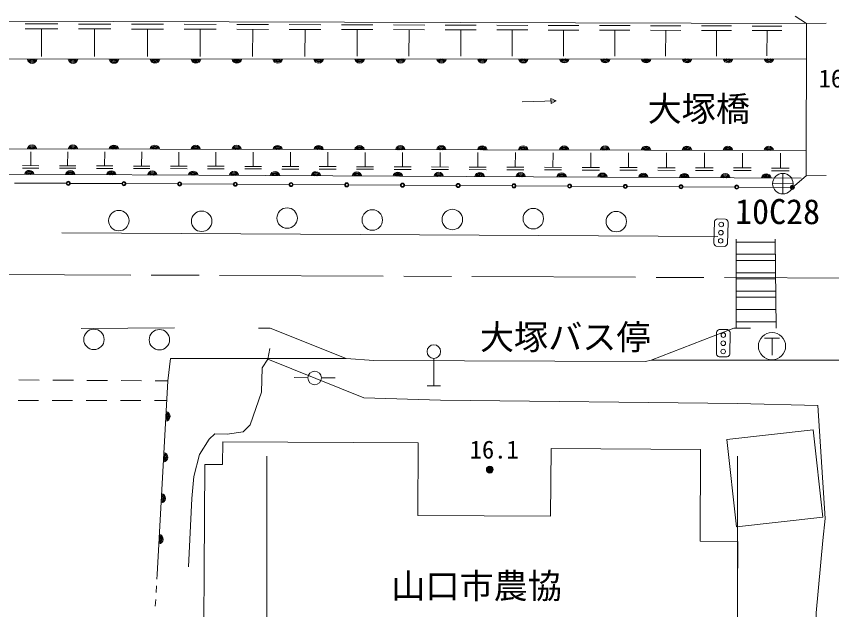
# Model space of a CAD drawing. Units: millimetres, scale not verified. Extents: x 40000 to 680000, y 20000 to 380000.
# Drawn here: x 86760 to 146518, y 257306 to 300756 of the extents above; entities that cross this region are included whole.
import ezdxf
from ezdxf.enums import TextEntityAlignment as Align

# ---------------------------------------------------------------- set-up
doc = ezdxf.new("R2010")
doc.units = ezdxf.units.MM
doc.header["$LTSCALE"] = 1000
doc.linetypes.add('CHAIN', pattern=[18.5, 12, -1.5, 3.5, -1.5])
for name, color, linetype, lineweight in [('M-BGD', 7, 'Continuous', 13), ('M-BGD-EXST', 7, 'Continuous', 13), ('M-BMK', 2, 'CHAIN', 13), ('M-BMK-OTRS', 5, 'Continuous', 13), ('M-BMK-SRVR', 3, 'Continuous', 13), ('M-STR-HTXT', 7, 'Continuous', 13), ('M-STR-STRC', 7, 'Continuous', 13)]:
    doc.layers.add(name, color=color, linetype=linetype, lineweight=lineweight)
doc.styles.add('ＭＳ ゴシック', font='')
doc.styles.get('ＭＳ ゴシック').set_extended_font_data('MS Gothic')

msp = doc.modelspace()

# ---------------------------------------------------------------- linework, layer by layer
at = {"layer": 'M-BGD'}
for p, q in [((143851, 300756), (144665, 300235)), ((70190, 300455), (144665, 300235)), ((87413, 300204), (89804, 300197)), ((91312, 300193), (93688, 300186)), ((95195, 300181), (97557, 300174)), ((99065, 300170), (101412, 300163)), ((102919, 300159), (105253, 300152)), ((106760, 300147), (109079, 300140)), ((110586, 300136), (112890, 300129)), ((114398, 300125), (116688, 300118)), ((118195, 300114), (120471, 300107)), ((121978, 300102), (124240, 300096)), ((125747, 300091), (127995, 300085)), ((129502, 300080), (131736, 300073)), ((133243, 300069), (135463, 300062)), ((136970, 300058), (139176, 300052)), ((140683, 300047), (142875, 300041)), ((144665, 300235), (144658, 289087)), ((144665, 300235), (146115, 300262)), ((87412, 299846), (89803, 299839)), ((88608, 299842), (88602, 297810)), ((91311, 299836), (93687, 299829)), ((92499, 299833), (92493, 297813)), ((95194, 299827), (97556, 299820)), ((96375, 299824), (96369, 297816)), ((99064, 299818), (101411, 299811)), ((100237, 299814), (100232, 297819)), ((102918, 299809), (105252, 299802)), ((104085, 299805), (104079, 297822)), ((106759, 299799), (109078, 299793)), ((107918, 299796), (107912, 297825)), ((110585, 299790), (112889, 299783)), ((111737, 299787), (111731, 297828)), ((114397, 299781), (116687, 299774)), ((115542, 299778), (115536, 297831)), ((118194, 299772), (120470, 299765)), ((119332, 299769), (119326, 297834)), ((121977, 299763), (124239, 299756)), ((123108, 299760), (123103, 297837)), ((125746, 299754), (127994, 299747)), ((126870, 299751), (126865, 297840)), ((129501, 299745), (131735, 299738)), ((130618, 299742), (130613, 297843)), ((133242, 299736), (135462, 299729)), ((134352, 299733), (134347, 297846)), ((136969, 299727), (139175, 299721)), ((138072, 299724), (138067, 297849)), ((140682, 299718), (142874, 299712)), ((141778, 299715), (141773, 297852)), ((70181, 297595), (144663, 297654)), ((125940, 294735), (126320, 294559)), ((125951, 294361), (125940, 294735)), ((123821, 294488), (126320, 294559)), ((126320, 294559), (125951, 294361)), ((144659, 290936), (70160, 291071)), ((87817, 289818), (87820, 290839)), ((90523, 289810), (90526, 290834)), ((93233, 289801), (93236, 290829)), ((95947, 289792), (95951, 290825)), ((98666, 289784), (98669, 290820)), ((101389, 289775), (101392, 290815)), ((104116, 289766), (104120, 290810)), ((106848, 289758), (106852, 290805)), ((109584, 289749), (109588, 290800)), ((112325, 289740), (112328, 290795)), ((115069, 289732), (115073, 290790)), ((117819, 289723), (117822, 290785)), ((120572, 289714), (120576, 290780)), ((123330, 289705), (123334, 290775)), ((126092, 289697), (126096, 290770)), ((128859, 289688), (128863, 290765)), ((131630, 289679), (131634, 290760)), ((134406, 289670), (134410, 290755)), ((137186, 289662), (137190, 290750)), ((139971, 289653), (139974, 290744)), ((142759, 289644), (142763, 290739)), ((144287, 288915), (70155, 289257)), ((88418, 289816), (87216, 289820)), ((88417, 289636), (87216, 289640)), ((91125, 289627), (89919, 289631)), ((91126, 289807), (89920, 289812)), ((93837, 289617), (92627, 289621)), ((93838, 289799), (92628, 289803)), ((96554, 289608), (95339, 289612)), ((96554, 289790), (95340, 289794)), ((99275, 289782), (98056, 289786)), ((99275, 289599), (98056, 289603)), ((102000, 289773), (100777, 289777)), ((102000, 289590), (100777, 289594)), ((104729, 289580), (103502, 289584)), ((104730, 289764), (103503, 289768)), ((107463, 289571), (106231, 289575)), ((107464, 289756), (106232, 289760)), ((110201, 289562), (108965, 289566)), ((110202, 289747), (108966, 289751)), ((112945, 289738), (111704, 289742)), ((112944, 289552), (111704, 289556)), ((115691, 289543), (114446, 289547)), ((115692, 289730), (114447, 289734)), ((118443, 289533), (117193, 289538)), ((118443, 289721), (117194, 289725)), ((121199, 289712), (119945, 289716)), ((121198, 289524), (119945, 289528)), ((123958, 289515), (122700, 289519)), ((123959, 289703), (122701, 289708)), ((126724, 289695), (125461, 289699)), ((126723, 289505), (125461, 289509)), ((129492, 289496), (128225, 289500)), ((129493, 289686), (128226, 289690)), ((132265, 289486), (130994, 289491)), ((132266, 289677), (130995, 289681)), ((135044, 289668), (133768, 289673)), ((135043, 289477), (133768, 289481)), ((137825, 289467), (136545, 289472)), ((137826, 289659), (136546, 289664)), ((140613, 289650), (139328, 289655)), ((140612, 289458), (139328, 289462)), ((143403, 289448), (142114, 289453)), ((143404, 289642), (142115, 289646)), ((143641, 288232), (144658, 289087)), ((144658, 289087), (146121, 289101)), ((90416, 288527), (86633, 288548)), ((94499, 288505), (90716, 288526)), ((98581, 288482), (94799, 288503)), ((102664, 288459), (98881, 288480)), ((106747, 288437), (102964, 288458)), ((110830, 288414), (107047, 288435)), ((114912, 288392), (111129, 288413)), ((118995, 288369), (115212, 288390)), ((123078, 288346), (119295, 288367)), ((127160, 288324), (123377, 288345)), ((131243, 288301), (127460, 288322)), ((135326, 288278), (131543, 288299)), ((139408, 288256), (135625, 288277)), ((143491, 288233), (139708, 288254)), ((90101, 284905), (138174, 284630)), ((91511, 277900), (98343, 277939)), ((117359, 275705), (117359, 273705)), ((108126, 274280), (107126, 274296)), ((88440, 274119), (86940, 274129)), ((90940, 274102), (89440, 274112)), ((93440, 274085), (91940, 274095)), ((95940, 274069), (94440, 274079)), ((97873, 274056), (96940, 274062)), ((97081, 259879), (97873, 274056)), ((109126, 274274), (110126, 274276)), ((116859, 273705), (117859, 273705)), ((88387, 272612), (86887, 272612)), ((90887, 272612), (89387, 272612)), ((93387, 272612), (91887, 272612)), ((95887, 272612), (94387, 272612)), ((97792, 272612), (96887, 272612)), ((97081, 259879), (97063, 259552)), ((97034, 259053), (97005, 258554)), ((96977, 258055), (96948, 257556))]:
    msp.add_line(p, q, dxfattribs=at)
for points in [[(104507, 277928), (105362, 277928), (110941, 275703), (112961, 275562), (132873, 275481), (133292, 275587), (139355, 277930), (140572, 277914)], [(105345, 276441), (105195, 275642), (104769, 275007), (104725, 273241)], [(110941, 275703), (98068, 275703), (97873, 274056)], [(145195, 241218), (145153, 249241), (145390, 257077), (145865, 262376), (146030, 263991), (145506, 272270), (139604, 272395), (117851, 272650), (112235, 272817), (105195, 275642)], [(180172, 275510), (148913, 275582), (133292, 275587)], [(104725, 273241), (103887, 270854), (103388, 270329), (102213, 270154), (101313, 270179), (100888, 269804), (100188, 268680), (99776, 267067), (99626, 265443), (99376, 260444)]]:
    msp.add_lwpolyline(points, dxfattribs=at)
for points in [[(145150, 270480), (145861, 264073), (139533, 263371), (138822, 269777)], [(100565, 267948), (100451, 248602), (108282, 248556), (108271, 246724), (113525, 246693), (113518, 245427), (117824, 245402), (117840, 248243), (127716, 248185), (127691, 244110), (136134, 244060), (136149, 246604), (139534, 246584), (139628, 262303), (136870, 262319), (136910, 269036), (125947, 269100), (125918, 264145), (116187, 264202), (116218, 269516), (101885, 269601), (101876, 267941)]]:
    msp.add_lwpolyline(points, close=True, dxfattribs=at)
for centre, radius in [((90566, 288527), 150), ((90566, 288527), 120), ((94649, 288504), 150), ((98731, 288481), 150), ((90566, 288527), 100), ((94649, 288504), 120), ((94649, 288504), 100), ((98731, 288481), 120), ((98731, 288481), 100), ((102814, 288459), 150), ((102814, 288459), 120), ((102814, 288459), 100), ((106897, 288436), 150), ((106897, 288436), 120), ((106897, 288436), 100), ((110979, 288413), 150), ((110979, 288413), 120), ((110979, 288413), 100), ((115062, 288391), 150), ((115062, 288391), 120), ((115062, 288391), 100), ((119145, 288368), 150), ((119145, 288368), 120), ((119145, 288368), 100), ((123227, 288345), 150), ((123227, 288345), 120), ((123227, 288345), 100), ((127310, 288323), 150), ((127310, 288323), 120), ((127310, 288323), 100), ((131393, 288300), 150), ((131393, 288300), 120), ((131393, 288300), 100), ((135476, 288277), 150), ((135476, 288277), 120), ((135476, 288277), 100), ((139558, 288255), 150), ((139558, 288255), 120), ((139558, 288255), 100), ((143641, 288232), 150), ((143641, 288232), 120), ((143641, 288232), 100), ((94274, 285795), 750), ((100343, 285749), 750), ((106609, 285983), 750), ((112849, 285841), 750), ((118715, 285874), 750), ((124647, 285941), 750), ((130729, 285724), 750), ((92449, 277097), 750), ((97248, 277072), 750), ((117359, 276205), 500), ((108626, 274273), 500), ((121461, 267562), 250), ((121461, 267562), 204), ((121461, 267562), 159), ((121461, 267562), 114), ((121461, 267562), 68.2), ((121461, 267562), 22.7)]:
    msp.add_circle(centre, radius, dxfattribs=at)
for centre, radius, start, end in [((87922, 297663), 354, 188.84241, 351.24759), ((87922, 297663), 283, 191.06645, 349.02355), ((87922, 297663), 212, 194.81278, 345.27723), ((87922, 297663), 142, 202.52451, 337.5655), ((87922, 297663), 100, 212.84217, 327.24783), ((90922, 297666), 354, 188.84241, 351.24759), ((90922, 297666), 283, 191.06645, 349.02355), ((90922, 297666), 212, 194.81278, 345.27723), ((90922, 297666), 142, 202.52451, 337.5655), ((90922, 297666), 100, 212.84217, 327.24783), ((93922, 297668), 354, 188.84241, 351.24759), ((93922, 297668), 283, 191.06645, 349.02355), ((93922, 297668), 212, 194.81278, 345.27723), ((93922, 297668), 142, 202.52451, 337.5655), ((93922, 297668), 100, 212.84217, 327.24783), ((96922, 297671), 354, 188.84241, 351.24759), ((96922, 297671), 283, 191.06645, 349.02355), ((96922, 297671), 212, 194.81278, 345.27723), ((96922, 297671), 142, 202.52451, 337.5655), ((96922, 297671), 100, 212.84217, 327.24783), ((99922, 297673), 354, 188.84241, 351.24759), ((99922, 297673), 283, 191.06645, 349.02355), ((99922, 297673), 212, 194.81278, 345.27723), ((99922, 297673), 142, 202.52451, 337.5655), ((99922, 297673), 100, 212.84217, 327.24783), ((102922, 297675), 354, 188.84241, 351.24759), ((102922, 297675), 283, 191.06645, 349.02355), ((102922, 297675), 212, 194.81278, 345.27723), ((102922, 297675), 142, 202.52451, 337.5655), ((102922, 297675), 100, 212.84217, 327.24783), ((105922, 297678), 354, 188.84241, 351.24759), ((105922, 297678), 283, 191.06645, 349.02355), ((105922, 297678), 212, 194.81278, 345.27723), ((105922, 297678), 142, 202.52451, 337.5655), ((105922, 297678), 100, 212.84217, 327.24783), ((108922, 297680), 354, 188.84241, 351.24759), ((108922, 297680), 283, 191.06645, 349.02355), ((108922, 297680), 212, 194.81278, 345.27723), ((108922, 297680), 142, 202.52451, 337.5655), ((108922, 297680), 100, 212.84217, 327.24783), ((111922, 297682), 354, 188.84241, 351.24759), ((111922, 297682), 283, 191.06645, 349.02355), ((111922, 297682), 212, 194.81278, 345.27723), ((111922, 297682), 142, 202.52451, 337.5655), ((111922, 297682), 100, 212.84217, 327.24783), ((114922, 297685), 354, 188.84241, 351.24759), ((114922, 297685), 283, 191.06645, 349.02355), ((114922, 297685), 212, 194.81278, 345.27723), ((114922, 297685), 142, 202.52451, 337.5655), ((114922, 297685), 100, 212.84217, 327.24783), ((117922, 297687), 354, 188.84241, 351.24759), ((117922, 297687), 283, 191.06645, 349.02355), ((117922, 297687), 212, 194.81278, 345.27723), ((117922, 297687), 142, 202.52451, 337.5655), ((117922, 297687), 100, 212.84217, 327.24783), ((120922, 297689), 354, 188.84241, 351.24759), ((120922, 297689), 283, 191.06645, 349.02355), ((120922, 297689), 212, 194.81278, 345.27723), ((120922, 297689), 142, 202.52451, 337.5655), ((120922, 297689), 100, 212.84217, 327.24783), ((123922, 297692), 354, 188.84241, 351.24759), ((123922, 297692), 283, 191.06645, 349.02355), ((123922, 297692), 212, 194.81278, 345.27723), ((123922, 297692), 142, 202.52451, 337.5655), ((123922, 297692), 100, 212.84217, 327.24783), ((126922, 297694), 354, 188.84241, 351.24759), ((126922, 297694), 283, 191.06645, 349.02355), ((126922, 297694), 212, 194.81278, 345.27723), ((126922, 297694), 142, 202.52451, 337.5655), ((126922, 297694), 100, 212.84217, 327.24783), ((129922, 297696), 354, 188.84241, 351.24759), ((129922, 297696), 283, 191.06645, 349.02355), ((129922, 297696), 212, 194.81278, 345.27723), ((129922, 297696), 142, 202.52451, 337.5655), ((129922, 297696), 100, 212.84217, 327.24783), ((132922, 297699), 354, 188.84241, 351.24759), ((132922, 297699), 283, 191.06645, 349.02355), ((132922, 297699), 212, 194.81278, 345.27723), ((132922, 297699), 142, 202.52451, 337.5655), ((132922, 297699), 100, 212.84217, 327.24783), ((135922, 297701), 354, 188.84241, 351.24759), ((135922, 297701), 283, 191.06645, 349.02355), ((135922, 297701), 212, 194.81278, 345.27723), ((135922, 297701), 142, 202.52451, 337.5655), ((135922, 297701), 100, 212.84217, 327.24783), ((138922, 297704), 354, 188.84241, 351.24759), ((138922, 297704), 283, 191.06645, 349.02355), ((138922, 297704), 212, 194.81278, 345.27723), ((138922, 297704), 142, 202.52451, 337.5655), ((138922, 297704), 100, 212.84217, 327.24783), ((141922, 297706), 354, 188.84241, 351.24759), ((141922, 297706), 283, 191.06645, 349.02355), ((141922, 297706), 212, 194.81278, 345.27723), ((141922, 297706), 142, 202.52451, 337.5655), ((141922, 297706), 100, 212.84217, 327.24783), ((87910, 290985), 354, 8.69322, 171.0984), ((87910, 290985), 283, 10.91726, 168.87436), ((87910, 290985), 212, 14.66358, 165.12803), ((87910, 290985), 142, 22.37531, 157.4163), ((87910, 290985), 100, 32.69298, 147.09864), ((90910, 290980), 354, 8.69322, 171.0984), ((90910, 290980), 283, 10.91726, 168.87436), ((90910, 290980), 212, 14.66358, 165.12803), ((90910, 290980), 142, 22.37531, 157.4163), ((90910, 290980), 100, 32.69298, 147.09864), ((93910, 290974), 354, 8.69322, 171.0984), ((93910, 290974), 283, 10.91726, 168.87436), ((93910, 290974), 212, 14.66358, 165.12803), ((93910, 290974), 142, 22.37531, 157.4163), ((93910, 290974), 100, 32.69298, 147.09864), ((96910, 290969), 354, 8.69322, 171.0984), ((96910, 290969), 283, 10.91726, 168.87436), ((96910, 290969), 212, 14.66358, 165.12803), ((96910, 290969), 142, 22.37531, 157.4163), ((96910, 290969), 100, 32.69298, 147.09864), ((99910, 290963), 354, 8.69322, 171.0984), ((99910, 290963), 283, 10.91726, 168.87436), ((99910, 290963), 212, 14.66358, 165.12803), ((99910, 290963), 142, 22.37531, 157.4163), ((99910, 290963), 100, 32.69298, 147.09864), ((102910, 290958), 354, 8.69322, 171.0984), ((102910, 290958), 283, 10.91726, 168.87436), ((102910, 290958), 212, 14.66358, 165.12803), ((102910, 290958), 142, 22.37531, 157.4163), ((102910, 290958), 100, 32.69298, 147.09864), ((105910, 290952), 354, 8.69322, 171.0984), ((105910, 290952), 283, 10.91726, 168.87436), ((105910, 290952), 212, 14.66358, 165.12803), ((105910, 290952), 142, 22.37531, 157.4163), ((105910, 290952), 100, 32.69298, 147.09864), ((108910, 290947), 354, 8.69322, 171.0984), ((108910, 290947), 283, 10.91726, 168.87436), ((108910, 290947), 212, 14.66358, 165.12803), ((108910, 290947), 142, 22.37531, 157.4163), ((108910, 290947), 100, 32.69298, 147.09864), ((111910, 290941), 354, 8.69322, 171.0984), ((111910, 290941), 283, 10.91726, 168.87436), ((111910, 290941), 212, 14.66358, 165.12803), ((111910, 290941), 142, 22.37531, 157.4163), ((111910, 290941), 100, 32.69298, 147.09864), ((114910, 290936), 354, 8.69322, 171.0984), ((114910, 290936), 283, 10.91726, 168.87436), ((114910, 290936), 212, 14.66358, 165.12803), ((114910, 290936), 142, 22.37531, 157.4163), ((114910, 290936), 100, 32.69298, 147.09864), ((117910, 290930), 354, 8.69322, 171.0984), ((117910, 290930), 283, 10.91726, 168.87436), ((117910, 290930), 212, 14.66358, 165.12803), ((117910, 290930), 142, 22.37531, 157.4163), ((117910, 290930), 100, 32.69298, 147.09864), ((120910, 290925), 354, 8.69322, 171.0984), ((120910, 290925), 283, 10.91726, 168.87436), ((120910, 290925), 212, 14.66358, 165.12803), ((120910, 290925), 142, 22.37531, 157.4163), ((120910, 290925), 100, 32.69298, 147.09864), ((123910, 290920), 354, 8.69322, 171.0984), ((123910, 290920), 283, 10.91726, 168.87436), ((123910, 290920), 212, 14.66358, 165.12803), ((123910, 290920), 142, 22.37531, 157.4163), ((123910, 290920), 100, 32.69298, 147.09864), ((126910, 290914), 354, 8.69322, 171.0984), ((126910, 290914), 283, 10.91726, 168.87436), ((126910, 290914), 212, 14.66358, 165.12803), ((126910, 290914), 142, 22.37531, 157.4163), ((129910, 290909), 354, 8.69322, 171.0984), ((129910, 290909), 283, 10.91726, 168.87436), ((129910, 290909), 212, 14.66358, 165.12803), ((129910, 290909), 142, 22.37531, 157.4163), ((132910, 290903), 354, 8.69322, 171.0984), ((132910, 290903), 283, 10.91726, 168.87436), ((132910, 290903), 212, 14.66358, 165.12803), ((132910, 290903), 142, 22.37531, 157.4163), ((135910, 290898), 354, 8.69322, 171.0984), ((135910, 290898), 283, 10.91726, 168.87436), ((135910, 290898), 212, 14.66358, 165.12803), ((135910, 290898), 142, 22.37531, 157.4163), ((138910, 290892), 354, 8.69322, 171.0984), ((138910, 290892), 283, 10.91726, 168.87436), ((138910, 290892), 212, 14.66358, 165.12803), ((138910, 290892), 142, 22.37531, 157.4163), ((141910, 290887), 354, 8.69322, 171.0984), ((141910, 290887), 283, 10.91726, 168.87436), ((141910, 290887), 212, 14.66358, 165.12803), ((141910, 290887), 142, 22.37531, 157.4163), ((126910, 290914), 100, 32.69298, 147.09864), ((129910, 290909), 100, 32.69298, 147.09864), ((132910, 290903), 100, 32.69298, 147.09864), ((135910, 290898), 100, 32.69298, 147.09864), ((138910, 290892), 100, 32.69298, 147.09864), ((141910, 290887), 100, 32.69298, 147.09864), ((87721, 289122), 354, 8.53289, 170.93806), ((87721, 289122), 283, 10.75692, 168.71402), ((87721, 289122), 212, 14.50325, 164.9677), ((87721, 289122), 142, 22.21498, 157.25597), ((90721, 289108), 354, 8.53289, 170.93806), ((90721, 289108), 283, 10.75692, 168.71402), ((90721, 289108), 212, 14.50325, 164.9677), ((90721, 289108), 142, 22.21498, 157.25597), ((93721, 289094), 354, 8.53289, 170.93806), ((93721, 289094), 283, 10.75692, 168.71402), ((93721, 289094), 212, 14.50325, 164.9677), ((93721, 289094), 142, 22.21498, 157.25597), ((96721, 289080), 354, 8.53289, 170.93806), ((96721, 289080), 283, 10.75692, 168.71402), ((96721, 289080), 212, 14.50325, 164.9677), ((99721, 289066), 354, 8.53289, 170.93806), ((99721, 289066), 283, 10.75692, 168.71402), ((99721, 289066), 212, 14.50325, 164.9677), ((102721, 289053), 354, 8.53289, 170.93806), ((102721, 289053), 283, 10.75692, 168.71402), ((102721, 289053), 212, 14.50325, 164.9677), ((105721, 289039), 354, 8.53289, 170.93806), ((105721, 289039), 283, 10.75692, 168.71402), ((105721, 289039), 212, 14.50325, 164.9677), ((108721, 289025), 354, 8.53289, 170.93806), ((108721, 289025), 283, 10.75692, 168.71402), ((108721, 289025), 212, 14.50325, 164.9677), ((111721, 289011), 354, 8.53289, 170.93806), ((111721, 289011), 283, 10.75692, 168.71402), ((114721, 288997), 354, 8.53289, 170.93806), ((114721, 288997), 283, 10.75692, 168.71402), ((117721, 288983), 354, 8.53289, 170.93806), ((117721, 288983), 283, 10.75692, 168.71402), ((120721, 288970), 354, 8.53289, 170.93806), ((120721, 288970), 283, 10.75692, 168.71402), ((123721, 288956), 354, 8.53289, 170.93806), ((123721, 288956), 283, 10.75692, 168.71402), ((126721, 288942), 354, 8.53289, 170.93806), ((129721, 288928), 354, 8.53289, 170.93806), ((132721, 288914), 354, 8.53289, 170.93806), ((135721, 288900), 354, 8.53289, 170.93806), ((138721, 288886), 354, 8.53289, 170.93806), ((141720, 288873), 354, 8.53289, 170.93806), ((87721, 289122), 100, 32.53264, 146.93831), ((90721, 289108), 100, 32.53264, 146.93831), ((93721, 289094), 100, 32.53264, 146.93831), ((96721, 289080), 142, 22.21498, 157.25597), ((96721, 289080), 100, 32.53264, 146.93831), ((99721, 289066), 142, 22.21498, 157.25597), ((99721, 289066), 100, 32.53264, 146.93831), ((102721, 289053), 142, 22.21498, 157.25597), ((102721, 289053), 100, 32.53264, 146.93831), ((105721, 289039), 142, 22.21498, 157.25597), ((105721, 289039), 100, 32.53264, 146.93831), ((108721, 289025), 142, 22.21498, 157.25597), ((108721, 289025), 100, 32.53264, 146.93831), ((111721, 289011), 212, 14.50325, 164.9677), ((111721, 289011), 142, 22.21498, 157.25597), ((111721, 289011), 100, 32.53264, 146.93831), ((114721, 288997), 212, 14.50325, 164.9677), ((114721, 288997), 142, 22.21498, 157.25597), ((114721, 288997), 100, 32.53264, 146.93831), ((117721, 288983), 212, 14.50325, 164.9677), ((117721, 288983), 142, 22.21498, 157.25597), ((117721, 288983), 100, 32.53264, 146.93831), ((120721, 288970), 212, 14.50325, 164.9677), ((120721, 288970), 142, 22.21498, 157.25597), ((120721, 288970), 100, 32.53264, 146.93831), ((123721, 288956), 212, 14.50325, 164.9677), ((123721, 288956), 142, 22.21498, 157.25597), ((123721, 288956), 100, 32.53264, 146.93831), ((126721, 288942), 283, 10.75692, 168.71402), ((126721, 288942), 212, 14.50325, 164.9677), ((126721, 288942), 142, 22.21498, 157.25597), ((126721, 288942), 100, 32.53264, 146.93831), ((129721, 288928), 283, 10.75692, 168.71402), ((129721, 288928), 212, 14.50325, 164.9677), ((129721, 288928), 142, 22.21498, 157.25597), ((129721, 288928), 100, 32.53264, 146.93831), ((132721, 288914), 283, 10.75692, 168.71402), ((132721, 288914), 212, 14.50325, 164.9677), ((132721, 288914), 142, 22.21498, 157.25597), ((132721, 288914), 100, 32.53264, 146.93831), ((135721, 288900), 283, 10.75692, 168.71402), ((135721, 288900), 212, 14.50325, 164.9677), ((135721, 288900), 142, 22.21498, 157.25597), ((135721, 288900), 100, 32.53264, 146.93831), ((138721, 288886), 283, 10.75692, 168.71402), ((138721, 288886), 212, 14.50325, 164.9677), ((138721, 288886), 142, 22.21498, 157.25597), ((138721, 288886), 100, 32.53264, 146.93831), ((141720, 288873), 283, 10.75692, 168.71402), ((141720, 288873), 212, 14.50325, 164.9677), ((141720, 288873), 142, 22.21498, 157.25597), ((141720, 288873), 100, 32.53264, 146.93831), ((97674, 271463), 354, 275.60173, 78.00691), ((97674, 271463), 283, 277.82577, 75.78287), ((97674, 271463), 212, 281.57209, 72.03654), ((97674, 271463), 142, 289.28382, 64.32481), ((97674, 271463), 100, 299.60149, 54.00715), ((97507, 268468), 354, 275.60173, 78.00691), ((97507, 268468), 283, 277.82577, 75.78287), ((97507, 268468), 212, 281.57209, 72.03654), ((97507, 268468), 142, 289.28382, 64.32481), ((97507, 268468), 100, 299.60149, 54.00715), ((97339, 265473), 354, 275.60173, 78.00691), ((97339, 265473), 283, 277.82577, 75.78287), ((97339, 265473), 212, 281.57209, 72.03654), ((97339, 265473), 142, 289.28382, 64.32481), ((97339, 265473), 100, 299.60149, 54.00715), ((97172, 262477), 354, 275.60173, 78.00691), ((97172, 262477), 283, 277.82577, 75.78287), ((97172, 262477), 212, 281.57209, 72.03654), ((97172, 262477), 142, 289.28382, 64.32481), ((97172, 262477), 100, 299.60149, 54.00715)]:
    msp.add_arc(centre, radius, start, end, dxfattribs=at)
at = {"layer": 'M-BGD-EXST'}
for p, q in [((141594, 277197), (142694, 277197)), ((142144, 277197), (142144, 275947))]:
    msp.add_line(p, q, dxfattribs=at)
msp.add_circle((142144, 276597), 1000, dxfattribs=at)
at = {"layer": 'M-BMK'}
msp.add_line((169150, 281485), (70379, 281921), dxfattribs=at)
at = {"layer": 'M-BMK-OTRS'}
for p, q in [((139517, 277930), (139517, 284429)), ((142371, 284230), (139517, 284230)), ((142368, 284429), (142452, 277930)), ((142382, 283330), (139517, 283330)), ((142388, 282880), (139517, 282880)), ((142400, 281980), (139517, 281980)), ((142406, 281530), (139517, 281530)), ((142417, 280630), (139517, 280630)), ((142423, 280180), (139517, 280180)), ((142434, 279280), (139517, 279280)), ((142446, 278380), (139517, 278380))]:
    msp.add_line(p, q, dxfattribs=at)
at = {"layer": 'M-BMK-SRVR'}
for p, q in [((142943, 289251), (142938, 287751)), ((143691, 288498), (142191, 288503))]:
    msp.add_line(p, q, dxfattribs=at)
msp.add_circle((142941, 288501), 750, dxfattribs=at)
at = {"layer": 'M-STR-HTXT'}
for p, q in [((105111, 268545), (105111, 236820)), ((139617, 268545), (139617, 236820))]:
    msp.add_line(p, q, dxfattribs=at)
at = {"layer": 'M-STR-STRC'}
for p, q in [((137871, 284133), (137931, 285731)), ((138738, 285901), (138139, 285924)), ((138931, 285693), (138870, 284095)), ((138063, 283925), (138662, 283902)), ((138064, 276019), (138079, 277619)), ((138881, 277812), (138281, 277818)), ((139079, 277610), (139064, 276010)), ((138262, 275818), (138862, 275812))]:
    msp.add_line(p, q, dxfattribs=at)
for centre in [(138423, 285513), (138401, 284913), (138378, 284313), (138577, 277415), (138571, 276815), (138566, 276215)]:
    msp.add_circle(centre, 167, dxfattribs=at)
for centre, radius, start, end in [((138222, 285626), 310, 105.64145, 160.00258), ((138638, 285615), 302, 14.94762, 70.69641), ((138175, 284222), 318, 196.39224, 249.25179), ((138571, 284209), 320, 286.6186, 339.02543), ((138373, 277522), 310, 107.28893, 161.65006), ((138789, 277524), 302, 16.5951, 72.34389), ((138366, 276118), 318, 198.03973, 250.89927), ((138762, 276116), 320, 288.26608, 340.67292)]:
    msp.add_arc(centre, radius, start, end, dxfattribs=at)

# ---------------------------------------------------------------- texts
at = {"layer": 'M-BGD', "style": 'ＭＳ ゴシック'}
for s, height, p in [('16.1', 1320, (147356, 296205)), ('大塚バス停', 1833, (126989, 277273)), ('16.1', 1320, (121784, 269031)), ('山口市農協', 1833, (120489, 259045))]:
    msp.add_text(s, height=height, dxfattribs=at).set_placement(p, align=Align.MIDDLE_CENTER)
msp.add_text('大塚橋', height=1833, dxfattribs=at).set_placement((136781, 292522), align=Align.BOTTOM_CENTER)
at = {"layer": 'M-BMK-SRVR', "style": 'ＭＳ ゴシック'}
msp.add_text('10C28', height=1833, rotation=359.824, dxfattribs=at).set_placement((139428, 285004), align=Align.BOTTOM_LEFT)

doc.saveas('drawing.dxf')
